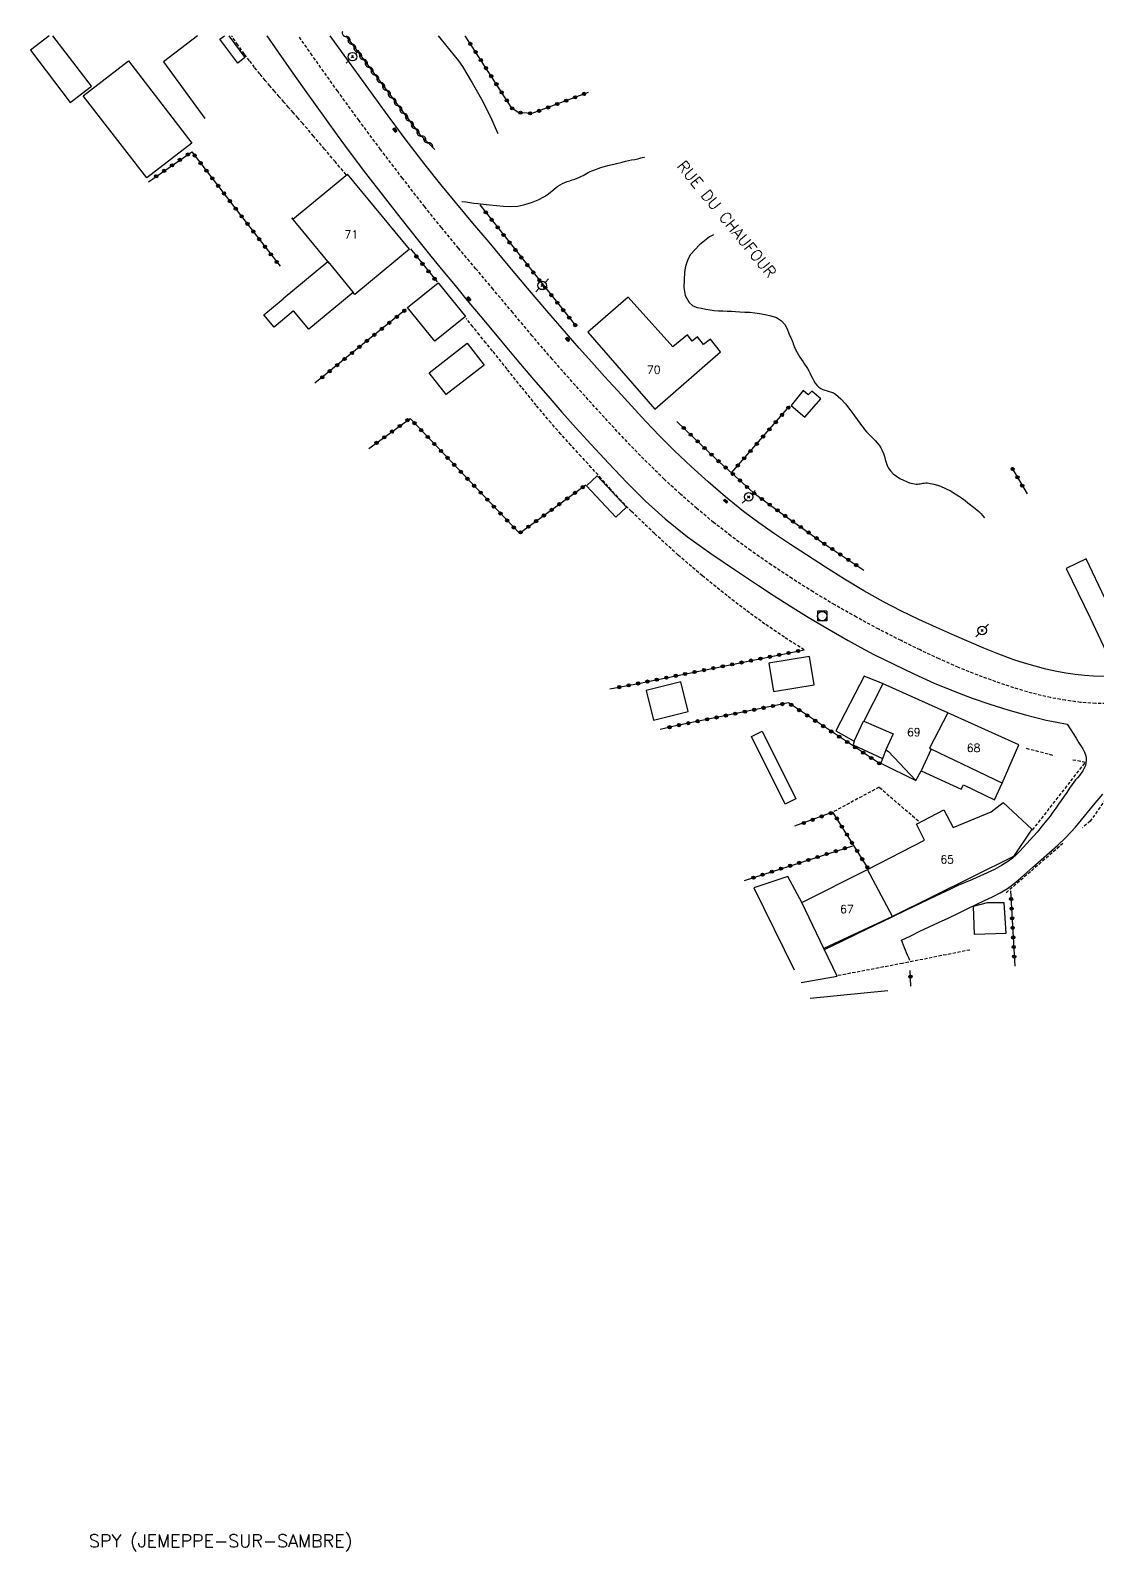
# Model space of a CAD drawing. Header units: millimetres. Extents: x 173000 to 174000, y 130000 to 131001.
# Drawn here: x 173007.4 to 173174.1, y 130763.2 to 131000.8 of the extents above; entities that cross this region are included whole.
import ezdxf
from ezdxf.enums import TextEntityAlignment as Align

# ---------------------------------------------------------------- set-up
doc = ezdxf.new("R2010")
doc.units = ezdxf.units.MM
doc.linetypes.add('DASHED', pattern=[0.75, 0.5, -0.25])
doc.layers.get('0').update_dxf_attribs({"linetype": 'CONTINUOUS'})
for name, color, linetype in [('W0001', 6, 'DASHED'), ('W0008', 7, 'CONTINUOUS'), ('W0014', 7, 'CONTINUOUS'), ('W0017', 7, 'CONTINUOUS'), ('W0101', 7, 'CONTINUOUS'), ('W0104', 1, 'CONTINUOUS'), ('W0112', 1, 'DASHED'), ('W0214', 2, 'CONTINUOUS'), ('W0300', 7, 'CONTINUOUS'), ('W0310', 3, 'CONTINUOUS'), ('W0322', 7, 'CONTINUOUS'), ('W0323', 7, 'CONTINUOUS'), ('W0330', 7, 'CONTINUOUS'), ('W0401', 7, 'CONTINUOUS'), ('W0420', 7, 'CONTINUOUS'), ('W0473', 7, 'CONTINUOUS'), ('W0980', 7, 'CONTINUOUS'), ('W0989', 7, 'CONTINUOUS'), ('W0991', 7, 'CONTINUOUS'), ('W1102', 7, 'CONTINUOUS')]:
    doc.layers.add(name, color=color, linetype=linetype)
doc.styles.get("Standard").update_dxf_attribs({"font": 'romans.shx', "width": 0.85})

# ---------------------------------------------------------------- blocks, each defined once
blk = doc.blocks.new('T401')
for p, q in [((-0.3, 0.3), (0, 0.3)), ((-0.3, -0.25), (-0.3, 0.3)), ((-0.3, 0.15), (0, 0.15)), ((-0.3, 0), (0, 0)), ((0, 0.3), (0, -0.25)), ((-0.3, -0.15), (0, -0.15)), ((-0.3, -0.25), (-0.3, -0.3)), ((-0.3, -0.3), (0, -0.3)), ((0, -0.3), (0, -0.25))]:
    blk.add_line(p, q)
blk = doc.blocks.new('T473')
for p, q in [((-0.166667, 0.166667), (0.166667, -0.166667)), ((-0.166667, -0.166667), (0.166667, 0.166667)), ((0.500001, 0.500001), (1.000002, 1.000002)), ((-1.000002, -1.000002), (-0.500001, -0.500001))]:
    blk.add_line(p, q)
blk.add_ellipse((0, 0), major_axis=(0.471405, 0.471405), ratio=1, start_param=5.4977871438, end_param=11.780972451)
blk = doc.blocks.new('T420')
for p, q in [((0.75, 0.75), (-0.75, 0.75)), ((-0.75, 0.75), (-0.75, -0.75)), ((0.75, 0.75), (0.75, -0.75)), ((0.75, -0.75), (-0.75, -0.75))]:
    blk.add_line(p, q)
blk.add_ellipse((0, 0), major_axis=(-0.53, 0.53), ratio=1, start_param=3.926991, end_param=10.210176)
blk = doc.blocks.new('t323o')
at = {"color": 0, "linetype": 'Continuous'}
for radius in [0.25, 0.15]:
    blk.add_circle((0, 0), radius, dxfattribs=at)
blk = doc.blocks.new('t310o')
at = {"color": 0, "linetype": 'Continuous'}
for centre, start, end in [((-0.5, 0.38), 216.8699, 323.1304), ((0.5, -0.37), 36.8699, 143.1303)]:
    blk.add_arc(centre, 0.625, start, end, dxfattribs=at)
blk = doc.blocks.new('t322o')
at = {"color": 0, "linetype": 'Continuous'}
for radius in [0.25, 0.15]:
    blk.add_circle((0, 0), radius, dxfattribs=at)

msp = doc.modelspace()

# ---------------------------------------------------------------- linework, layer by layer
at = {"layer": 'W0001'}
msp.add_lwpolyline([(173176.21, 130895.68), (173173.83, 130895.69), (173171.46, 130895.88), (173169.1, 130896.2), (173166.77, 130896.62), (173163.88, 130897.3), (173161.03, 130898.14), (173158.23, 130899.1), (173155.45, 130900.12), (173152.38, 130901.34), (173149.36, 130902.67), (173146.38, 130904.07), (173143.42, 130905.52), (173139.93, 130907.31), (173136.47, 130909.18), (173133.05, 130911.11), (173129.68, 130913.13), (173126.39, 130915.21), (173123.14, 130917.35), (173119.94, 130919.58), (173116.81, 130921.89), (173114.13, 130923.99), (173111.5, 130926.17), (173108.94, 130928.41), (173106.43, 130930.72), (173102.7, 130934.4), (173099.08, 130938.19), (173095.54, 130942.05), (173092.03, 130945.94), (173088.89, 130949.51), (173085.8, 130953.13), (173082.74, 130956.77), (173079.68, 130960.41), (173076.98, 130963.61), (173074.29, 130966.82), (173071.62, 130970.04), (173068.99, 130973.31), (173065.52, 130977.76), (173062.09, 130982.25), (173058.72, 130986.78), (173055.39, 130991.34), (173051.4, 130996.94), (173049.27, 131000)], dxfattribs=at)
at = {"layer": 'W0008'}
for points in [[(173169.38, 130892.46), (173169.86, 130891.75), (173170.32, 130891.04), (173170.77, 130890.31), (173171.21, 130889.57), (173171.5, 130889.09), (173171.81, 130888.61), (173172.08, 130888.1), (173172.27, 130887.55), (173172.33, 130887.17), (173172.35, 130886.79), (173172.31, 130886.4), (173172.22, 130886.03), (173172.04, 130885.6), (173171.82, 130885.2), (173171.57, 130884.82), (173171.28, 130884.46), (173170.99, 130884.11), (173170.7, 130883.77), (173170.42, 130883.43), (173170.15, 130883.07), (173169.72, 130882.45), (173169.3, 130881.82), (173168.88, 130881.2), (173168.46, 130880.57), (173168.03, 130879.95), (173167.6, 130879.33), (173167.15, 130878.71), (173166.7, 130878.11), (173165.7, 130876.84), (173164.66, 130875.6), (173163.6, 130874.39), (173162.49, 130873.2), (173161.95, 130872.64), (173161.4, 130872.08), (173160.82, 130871.54), (173160.19, 130871.07), (173159.12, 130870.39), (173158.02, 130869.78), (173156.88, 130869.23), (173155.73, 130868.72), (173154.57, 130868.23), (173153.42, 130867.74), (173152.27, 130867.25), (173151.13, 130866.72), (173148.81, 130865.61), (173146.5, 130864.5), (173144.19, 130863.39), (173141.87, 130862.28), (173139.28, 130861.03), (173136.68, 130859.77), (173134.09, 130858.52), (173131.49, 130857.26)], [(173143.47, 130858.74), (173144.92, 130859.42), (173146.37, 130860.11), (173147.82, 130860.8), (173149.27, 130861.48), (173150.77, 130862.19), (173152.27, 130862.89), (173153.77, 130863.6), (173155.26, 130864.33), (173156.47, 130864.91), (173157.69, 130865.49), (173158.9, 130866.11), (173160.05, 130866.81), (173161.1, 130867.58), (173162.09, 130868.42), (173163.06, 130869.29), (173164.02, 130870.15), (173165.32, 130871.28), (173166.63, 130872.41), (173167.91, 130873.57), (173169.14, 130874.78), (173170.65, 130876.4), (173172.1, 130878.09), (173173.51, 130879.81), (173174.92, 130881.52)], [(173144.79, 130855.56), (173144.61, 130855.96), (173144.44, 130856.36), (173144.27, 130856.76), (173144.1, 130857.16), (173143.94, 130857.55), (173143.78, 130857.95), (173143.63, 130858.34), (173143.47, 130858.74)]]:
    msp.add_lwpolyline(points, dxfattribs=at)
at = {"layer": 'W0014'}
for points in [[(173044.33, 131000), (173046.1, 130997.45), (173048.12, 130994.54), (173050.16, 130991.65), (173051.86, 130989.26), (173053.57, 130986.87), (173055.29, 130984.5), (173057.04, 130982.14), (173059.75, 130978.55), (173062.49, 130974.99), (173065.26, 130971.45), (173068.05, 130967.93), (173069.93, 130965.6), (173071.82, 130963.28), (173073.73, 130960.98), (173075.64, 130958.67), (173078.21, 130955.58), (173080.79, 130952.49), (173083.38, 130949.41), (173086, 130946.34), (173088.2, 130943.78), (173090.41, 130941.22), (173092.64, 130938.69), (173094.92, 130936.2), (173097.73, 130933.19), (173100.56, 130930.21), (173103.49, 130927.3), (173106.55, 130924.55), (173110.06, 130921.75), (173113.7, 130919.13), (173117.41, 130916.62), (173121.13, 130914.14), (173123.61, 130912.51), (173126.12, 130910.92), (173128.64, 130909.37), (173131.19, 130907.85), (173133.16, 130906.69), (173135.14, 130905.55), (173137.15, 130904.45), (173139.17, 130903.38), (173142.29, 130901.83), (173145.43, 130900.32), (173148.61, 130898.89), (173151.83, 130897.56), (173154.55, 130896.54), (173157.3, 130895.59), (173160.08, 130894.72), (173162.87, 130893.92), (173164.48, 130893.49), (173166.11, 130893.11), (173167.74, 130892.77), (173169.38, 130892.46)], [(173175.29, 130899.94), (173173.51, 130899.98), (173172.06, 130900.07), (173170.62, 130900.23), (173169.18, 130900.44), (173167.76, 130900.71), (173166.06, 130901.08), (173164.38, 130901.51), (173162.71, 130902), (173161.06, 130902.54), (173158.7, 130903.39), (173156.37, 130904.33), (173154.06, 130905.31), (173151.76, 130906.32), (173148.96, 130907.56), (173146.17, 130908.84), (173143.4, 130910.17), (173140.68, 130911.58), (173137.6, 130913.31), (173134.58, 130915.14), (173131.59, 130917.02), (173128.63, 130918.93), (173126.12, 130920.56), (173123.63, 130922.22), (173121.18, 130923.93), (173118.79, 130925.72), (173115.99, 130927.97), (173113.27, 130930.31), (173110.61, 130932.72), (173108.01, 130935.19), (173105.72, 130937.47), (173103.5, 130939.82), (173101.31, 130942.2), (173099.13, 130944.58), (173097.1, 130946.79), (173095.09, 130949), (173093.1, 130951.23), (173091.12, 130953.48), (173088.07, 130957.02), (173085.05, 130960.59), (173082.04, 130964.18), (173079.05, 130967.76), (173076.52, 130970.76), (173073.99, 130973.76), (173071.49, 130976.77), (173069.04, 130979.83), (173065.91, 130983.93), (173062.85, 130988.07), (173059.82, 130992.24), (173056.8, 130996.42), (173055.14, 130998.72), (173054.21, 131000)]]:
    msp.add_lwpolyline(points, dxfattribs=at)
at = {"layer": 'W0017'}
msp.add_lwpolyline([(173033.48, 131000), (173028.15, 130995.95), (173034.63, 130987.07)], dxfattribs=at)
at = {"layer": 'W0101'}
for points in [[(173054.13, 130964.43), (173048.22, 130971.56), (173048.4, 130971.35), (173056.9, 130978.38)], [(173066.6, 130966.66), (173056.9, 130978.38)], [(173066.6, 130966.66), (173058.07, 130959.6), (173057.81, 130959.92)], [(173054.13, 130964.43), (173057.81, 130959.92)], [(173104.95, 130941.67), (173115.19, 130950.64), (173113.62, 130952.61), (173112.54, 130951.77), (173111.62, 130952.97), (173110.78, 130952.31), (173110.03, 130953.29), (173107.75, 130951.42), (173100.77, 130959.19), (173094.48, 130953.69)], [(173094.48, 130953.69), (173104.95, 130941.67)], [(173140.58, 130898.78), (173137.61, 130892.93)], [(173150.75, 130894.25), (173140.6, 130898.78)], [(173137.61, 130892.93), (173142.2, 130890.98), (173141.03, 130888.45), (173141.45, 130888.21), (173145.72, 130883.66), (173146.55, 130885.16)], [(173161.81, 130889.24), (173150.75, 130894.25)], [(173148.1, 130888.59), (173146.55, 130885.16)], [(173159.21, 130883.28), (173148.1, 130888.59)], [(173159.21, 130883.28), (173161.81, 130889.24)], [(173138.19, 130869.75), (173147.06, 130874.35), (173145.82, 130876.87), (173150.09, 130879.1), (173151.57, 130876.33), (173157.49, 130878.79), (173159.37, 130880.23), (173163.86, 130876.09)], [(173163.86, 130876.09), (173160.99, 130871.82)], [(173160.99, 130871.82), (173142.08, 130862.45)], [(173131.37, 130857.42), (173127.92, 130864.63), (173138.19, 130869.75)], [(173142.08, 130862.45), (173131.37, 130857.42)]]:
    msp.add_lwpolyline(points, dxfattribs=at)
at = {"layer": 'W0104'}
for points in [[(173010.32, 131000), (173007.37, 130997.74), (173013.6, 130989.61), (173014, 130989.92)], [(173014, 130995.93), (173010.88, 131000)], [(173038.37, 131000), (173040.9, 130996.6), (173039.77, 130995.76), (173036.99, 130999.47), (173037.71, 131000)], [(173016.9, 130992.14), (173014, 130995.93)], [(173014, 130989.92), (173016.9, 130992.14)], [(173057.81, 130959.92), (173050.87, 130954.17), (173048.5, 130957.03), (173048.44, 130956.98), (173045.45, 130954.5), (173043.85, 130956.43), (173046.88, 130958.94), (173046.87, 130958.96), (173053.86, 130964.74)], [(173053.86, 130964.74), (173054.13, 130964.43)], [(173180.04, 130906.84), (173178.4, 130911.02), (173179.12, 130911.32), (173178.16, 130913.34), (173175.3, 130912.03), (173172.34, 130918.32), (173169.19, 130916.77), (173172.97, 130909.09), (173177.17, 130900.14)], [(173137.65, 130899.98), (173133.23, 130891.41), (173136.07, 130889.83), (173137.55, 130892.96), (173137.61, 130892.93)], [(173140.6, 130898.78), (173137.65, 130899.98)], [(173140.6, 130898.78), (173140.58, 130898.78)], [(173136.07, 130889.83), (173135.93, 130889.25), (173140.52, 130887.11)], [(173141.03, 130888.45), (173140.25, 130886.4), (173145.72, 130883.66)], [(173146.55, 130885.16), (173152.82, 130882.32), (173153.19, 130883.02), (173158.01, 130880.67), (173159.21, 130883.28)], [(173127.92, 130864.63), (173125.74, 130868.69), (173120.41, 130866.93), (173126.7, 130854.12)], [(173127.83, 130852.09), (173133.44, 130853.08), (173131.37, 130857.42)]]:
    msp.add_lwpolyline(points, dxfattribs=at)
for points in [[(173022.7, 130996.11), (173032.61, 130983.26), (173025.54, 130977.81), (173015.62, 130990.65), (173022.7, 130996.11)], [(173071.08, 130961.44), (173075.36, 130956.16), (173070.59, 130952.3), (173066.31, 130957.58), (173071.08, 130961.44)], [(173069.7, 130947.35), (173075.62, 130951.98), (173078.28, 130948.58), (173072.36, 130943.95), (173069.7, 130947.35)], [(173126.25, 130942.28), (173128.37, 130940.42), (173130.88, 130943.28), (173129.47, 130944.52), (173128.92, 130943.9), (173128.11, 130944.61), (173126.25, 130942.28)], [(173095.93, 130931.26), (173100.51, 130926.38), (173098.86, 130924.83), (173094.28, 130929.71), (173095.93, 130931.26)], [(173129.1, 130903.06), (173122.73, 130902), (173123.47, 130897.58), (173129.83, 130898.63), (173129.1, 130903.06)], [(173109.01, 130899.06), (173103.61, 130897.75), (173104.74, 130893.12), (173110.14, 130894.43), (173109.01, 130899.06)], [(173121.7, 130891.38), (173126.96, 130880.81), (173125.29, 130879.98), (173120.03, 130890.55), (173121.7, 130891.38)], [(173159.51, 130864.58), (173156.88, 130864.56), (173154.7, 130863.97), (173154.84, 130859.67), (173159.82, 130859.82)]]:
    msp.add_lwpolyline(points, close=True, dxfattribs=at)
at = {"layer": 'W0112'}
for points in [[(173056.71, 130978.31), (173055.02, 130980.32), (173053.33, 130982.32), (173051.63, 130984.32), (173049.92, 130986.32), (173049.19, 130987.16), (173048.46, 130988), (173047.72, 130988.83), (173046.98, 130989.66), (173046.25, 130990.5), (173045.52, 130991.34), (173044.79, 130992.18), (173044.07, 130993.03), (173043.24, 130994.05), (173042.41, 130995.08), (173041.6, 130996.12), (173040.81, 130997.17), (173039.78, 130998.59), (173038.81, 131000)], [(173128.27, 130904.09), (173125.18, 130906.06), (173122.14, 130908.12), (173119.17, 130910.27), (173116.25, 130912.5), (173112.37, 130915.64), (173108.59, 130918.89), (173104.89, 130922.24), (173101.29, 130925.7), (173099.67, 130927.37), (173098.1, 130929.1), (173096.57, 130930.84), (173095.02, 130932.58), (173093.43, 130934.31), (173091.85, 130936.03), (173090.27, 130937.77), (173088.72, 130939.53), (173086.39, 130942.3), (173084.12, 130945.11), (173081.86, 130947.94), (173079.59, 130950.76), (173078.56, 130952.03), (173077.53, 130953.29), (173076.5, 130954.56), (173075.48, 130955.83)], [(173167.12, 130887.6), (173162.82, 130888.7)], [(173163.97, 130875.93), (173172.22, 130886.5), (173170.01, 130886.92)], [(173183.75, 130887.37), (173179.64, 130886.19), (173175.37, 130880.74), (173172.97, 130877.31), (173171.75, 130876.3)], [(173146.12, 130877.31), (173139.97, 130882.62), (173132.83, 130878.77)], [(173168.72, 130873.84), (173159.82, 130866.13)], [(173154.18, 130857.19), (173143.66, 130855.1), (173133.4, 130853.15)]]:
    msp.add_lwpolyline(points, dxfattribs=at)
at = {"layer": 'W0214'}
for points in [[(173074.77, 130974.15), (173075.39, 130974.05), (173076.01, 130973.96), (173076.64, 130973.88), (173077.26, 130973.8), (173077.72, 130973.74), (173078.18, 130973.69), (173078.63, 130973.65), (173079.09, 130973.61), (173080.19, 130973.51), (173081.3, 130973.39), (173082.42, 130973.34), (173083.53, 130973.42), (173084.62, 130973.65), (173085.68, 130973.99), (173086.7, 130974.41), (173087.69, 130974.9), (173088.02, 130975.1), (173088.33, 130975.32), (173088.63, 130975.56), (173088.91, 130975.81), (173089.2, 130976.06), (173089.5, 130976.31), (173089.81, 130976.53), (173090.13, 130976.73), (173090.5, 130976.92), (173090.88, 130977.09), (173091.26, 130977.23), (173091.65, 130977.37), (173092.04, 130977.5), (173092.42, 130977.63), (173092.81, 130977.77), (173093.19, 130977.93), (173093.46, 130978.06), (173093.74, 130978.2), (173094.01, 130978.35), (173094.28, 130978.5), (173094.55, 130978.64), (173094.83, 130978.79), (173095.11, 130978.92), (173095.39, 130979.04), (173096.49, 130979.41), (173097.61, 130979.73), (173098.73, 130980.01), (173099.86, 130980.28), (173100.34, 130980.4), (173100.83, 130980.51), (173101.32, 130980.61), (173101.81, 130980.71), (173102.29, 130980.81), (173102.78, 130980.92), (173103.27, 130981.03), (173103.31, 130981.04)], [(173114.1, 130968.94), (173113.51, 130968.58), (173111.9, 130967.35), (173110.54, 130965.84), (173110.16, 130965.19), (173109.88, 130964.48), (173109.7, 130963.76), (173109.6, 130963.02), (173109.5, 130961.88), (173109.48, 130960.67), (173109.7, 130959.44), (173110.31, 130958.32), (173110.88, 130957.85), (173111.57, 130957.58), (173112.26, 130957.45), (173112.91, 130957.33), (173113.57, 130957.21), (173114.23, 130957.12), (173114.9, 130957.07), (173115.57, 130957.03), (173116.23, 130957.01), (173116.9, 130956.99), (173117.56, 130956.96), (173118.22, 130956.91), (173119, 130956.86), (173119.77, 130956.82), (173120.55, 130956.75), (173121.32, 130956.63), (173122.19, 130956.46), (173123.08, 130956.28), (173123.96, 130955.98), (173124.75, 130955.48), (173125.26, 130954.9), (173125.63, 130954.22), (173125.9, 130953.52), (173126.18, 130952.85), (173126.29, 130952.61), (173126.39, 130952.37), (173126.48, 130952.13), (173126.56, 130951.88), (173126.65, 130951.64), (173126.74, 130951.4), (173126.85, 130951.16), (173126.96, 130950.92), (173127.17, 130950.54), (173127.39, 130950.17), (173127.62, 130949.8), (173127.86, 130949.45), (173128.1, 130949.09), (173128.34, 130948.73), (173128.58, 130948.37), (173128.81, 130948.01), (173129.02, 130947.65), (173129.21, 130947.27), (173129.39, 130946.89), (173129.57, 130946.51), (173129.77, 130946.13), (173130, 130945.77), (173130.27, 130945.43), (173130.58, 130945.12), (173130.87, 130944.91), (173131.19, 130944.76), (173131.53, 130944.64), (173131.86, 130944.55), (173132.2, 130944.46), (173132.53, 130944.35), (173132.86, 130944.22), (173133.16, 130944.04), (173134, 130943.32), (173134.73, 130942.5), (173135.39, 130941.63), (173136.05, 130940.78), (173136.26, 130940.5), (173136.47, 130940.22), (173136.67, 130939.93), (173136.87, 130939.65), (173137.07, 130939.36), (173137.27, 130939.08), (173137.48, 130938.8), (173137.69, 130938.52), (173138, 130938.16), (173138.33, 130937.81), (173138.67, 130937.47), (173139.01, 130937.13), (173139.35, 130936.79), (173139.67, 130936.43), (173139.98, 130936.05), (173140.25, 130935.66), (173140.49, 130935.22), (173140.67, 130934.77), (173140.81, 130934.3), (173140.95, 130933.84), (173141.09, 130933.37), (173141.26, 130932.9), (173141.48, 130932.45), (173141.76, 130932.04), (173142.19, 130931.58), (173142.69, 130931.19), (173143.23, 130930.87), (173143.78, 130930.58), (173144.25, 130930.37), (173144.75, 130930.2), (173145.25, 130930.07), (173145.77, 130929.99), (173145.99, 130929.99), (173146.21, 130930), (173146.42, 130930.03), (173146.63, 130930.07), (173146.84, 130930.11), (173147.05, 130930.14), (173147.27, 130930.16), (173147.49, 130930.16), (173148.03, 130930.09), (173148.56, 130929.98), (173149.09, 130929.83), (173149.6, 130929.64), (173150.38, 130929.3), (173151.12, 130928.91), (173151.85, 130928.47), (173152.56, 130928.02), (173153, 130927.72), (173153.43, 130927.39), (173153.85, 130927.06), (173154.27, 130926.73), (173154.52, 130926.55), (173154.76, 130926.36), (173155, 130926.18), (173155.24, 130925.98), (173155.55, 130925.68), (173155.86, 130925.38), (173156.15, 130925.06), (173156.44, 130924.73)]]:
    msp.add_lwpolyline(points, dxfattribs=at)
at = {"layer": 'W0300'}
msp.add_lwpolyline([(173071.09, 131000), (173071.54, 130999.45), (173072.24, 130998.62), (173072.93, 130997.79), (173073.61, 130996.95), (173074.25, 130996.09), (173074.87, 130995.2), (173076.42, 130992.68), (173077.86, 130990.09), (173079.19, 130987.44), (173080.41, 130984.74)], dxfattribs=at)
at = {"layer": 'W0310'}
msp.add_lwpolyline([(173056.64, 131000), (173068.17, 130984.63), (173070.59, 130982.23)], dxfattribs=at)
at = {"layer": 'W0322'}
msp.add_lwpolyline([(173094.5, 130991.16), (173085.74, 130987.87), (173083.58, 130988.03), (173082.59, 130988.71), (173075.31, 131000)], dxfattribs=at)
at = {"layer": 'W0323'}
for points in [[(173025.8, 130977.2), (173032.59, 130981.9), (173040.22, 130972.01), (173046.38, 130964)], [(173077.59, 130973.61), (173084.52, 130964.83), (173092.53, 130954.77)], [(173066.74, 130966.71), (173070.92, 130961.56)], [(173066.1, 130957.29), (173060.09, 130952.47), (173051.82, 130945.72)], [(173060.25, 130935.52), (173066.69, 130940.24), (173083.77, 130922.29), (173094.17, 130929.85)], [(173116.93, 130931.75), (173126.04, 130942.18)], [(173108.38, 130939.77), (173114.6, 130933.8), (173116.98, 130931.71), (173120.29, 130928.66), (173124.61, 130925.51), (173131.35, 130920.72), (173137.62, 130916.51)], [(173160.75, 130932.5), (173163.11, 130928.44)], [(173097.91, 130897.97), (173101.83, 130898.73), (173128.27, 130904.09)], [(173140.23, 130886.22), (173125.81, 130895.8), (173108.43, 130892.28), (173105.78, 130891.64)], [(173138.21, 130870.01), (173132.78, 130878.7), (173126.79, 130876.52)], [(173118.94, 130868.04), (173123.34, 130869.47), (173135.88, 130873.49)], [(173160.54, 130866.42), (173161.18, 130854.66)], [(173144.97, 130851.54), (173144.83, 130853.97)]]:
    msp.add_lwpolyline(points, dxfattribs=at)
at = {"layer": 'W0330'}
msp.add_lwpolyline([(173141.34, 130850.83), (173129.21, 130849.61)], dxfattribs=at)
at = {"layer": 'W1102'}
for points in [[(173150.75, 130894.25), (173147.86, 130888.7), (173148.1, 130888.59)], [(173142.08, 130862.45), (173138.19, 130869.75)]]:
    msp.add_lwpolyline(points, dxfattribs=at)

# ---------------------------------------------------------------- block references
at = {"layer": 'W0310'}
for p, rotation in [((173056.71, 130999.9), 306.8819965164194), ((173057.61, 130998.7), 306.8819965164194), ((173058.51, 130997.5), 306.8819965164194), ((173059.41, 130996.3), 306.8819965164194), ((173060.31, 130995.1), 306.8819965164194), ((173061.21, 130993.9), 306.8819965164194), ((173062.11, 130992.7), 306.8819965164194), ((173063.01, 130991.5), 306.8819965164194), ((173063.91, 130990.3), 306.8819965164194), ((173064.81, 130989.1), 306.8819965164194), ((173065.71, 130987.9), 306.8819965164194), ((173066.61, 130986.7), 306.8819965164194), ((173067.51, 130985.5), 306.8819965164194), ((173068.46, 130984.34), 315.2790853851495), ((173069.52, 130983.29), 315.2790853851495)]:
    msp.add_blockref('t310o', p, dxfattribs=dict(at, rotation=rotation))
at = {"layer": 'W0322'}
for p, rotation in [((173076.12, 130998.74), 122.830843970656), ((173076.94, 130997.48), 122.830843970656), ((173077.75, 130996.22), 122.830843970656), ((173078.56, 130994.96), 122.830843970656), ((173079.38, 130993.7), 122.830843970656), ((173080.19, 130992.44), 122.830843970656), ((173081, 130991.18), 122.830843970656), ((173081.82, 130989.92), 122.830843970656), ((173091.08, 130989.87), 200.6188939428277), ((173092.48, 130990.4), 200.6188939428277), ((173093.88, 130990.93), 200.6188939428277), ((173082.65, 130988.67), 145.3754188355962), ((173083.95, 130988), 175.6485145601931), ((173085.44, 130987.89), 175.6485145601931), ((173086.86, 130988.29), 200.6188939428277), ((173088.27, 130988.82), 200.6188939428277), ((173089.67, 130989.35), 200.6188939428277)]:
    msp.add_blockref('t322o', p, dxfattribs=dict(at, rotation=rotation))
at = {"layer": 'W0323'}
for p, rotation in [((173030.73, 130980.62), 34.68443688404484), ((173031.97, 130981.47), 34.68443688404484), ((173033.04, 130981.31), 307.6667089190052), ((173033.96, 130980.12), 307.6667089190052), ((173027.03, 130978.06), 34.68443688404484), ((173028.27, 130978.91), 34.68443688404484), ((173029.5, 130979.77), 34.68443688404484), ((173034.88, 130978.94), 307.6667089190052), ((173035.79, 130977.75), 307.6667089190052), ((173036.71, 130976.56), 307.6667089190052), ((173037.63, 130975.38), 307.6667089190052), ((173038.54, 130974.19), 307.6667089190052), ((173039.46, 130973), 307.6667089190052), ((173040.38, 130971.81), 307.5356928689882), ((173041.29, 130970.62), 307.5356928689882), ((173078.52, 130972.43), 308.2649110214722), ((173079.45, 130971.26), 308.2649110214722), ((173042.2, 130969.43), 307.5356928689882), ((173043.12, 130968.24), 307.5356928689882), ((173080.38, 130970.08), 308.2649110214722), ((173081.31, 130968.9), 308.2649110214722), ((173044.03, 130967.05), 307.5356928689882), ((173044.95, 130965.87), 307.5356928689882), ((173082.23, 130967.72), 308.2649110214722), ((173083.16, 130966.54), 308.2649110214722), ((173045.86, 130964.68), 307.5356928689882), ((173067.68, 130965.54), 309.1033002094173), ((173068.63, 130964.38), 309.1033002094173), ((173084.09, 130965.37), 308.2649110214722), ((173085.02, 130964.19), 308.5449436209591), ((173069.58, 130963.21), 309.1033002094173), ((173070.52, 130962.05), 309.1033002094173), ((173085.96, 130963.02), 308.5449436209591), ((173086.89, 130961.84), 308.5449436209591), ((173087.83, 130960.67), 308.5449436209591), ((173088.76, 130959.5), 308.5449436209591), ((173065.8, 130957.05), 218.6866865998357), ((173089.7, 130958.33), 308.5449436209591), ((173090.63, 130957.15), 308.5449436209591), ((173062.29, 130954.23), 218.6866865998357), ((173063.46, 130955.17), 218.6866865998357), ((173064.63, 130956.11), 218.6866865998357), ((173091.57, 130955.98), 308.5449436209591), ((173092.5, 130954.81), 308.5449436209591), ((173058.79, 130951.41), 219.2275680309713), ((173059.95, 130952.36), 219.2275680309713), ((173061.12, 130953.3), 218.6866865998357), ((173056.46, 130949.51), 219.2275680309713), ((173057.63, 130950.46), 219.2275680309713), ((173052.98, 130946.66), 219.2275680309713), ((173054.14, 130947.61), 219.2275680309713), ((173055.3, 130948.56), 219.2275680309713), ((173125.81, 130941.92), 48.8501617383755), ((173066.3, 130939.95), 36.17573336355566), ((173123.84, 130939.66), 48.8501617383755), ((173124.82, 130940.79), 48.8501617383755), ((173062.67, 130937.29), 36.17573336355566), ((173063.88, 130938.18), 36.17573336355566), ((173065.09, 130939.06), 36.17573336355566), ((173067.39, 130939.5), 313.5780577331329), ((173068.43, 130938.41), 313.5780577331329), ((173069.46, 130937.33), 313.5780577331329), ((173109.46, 130938.73), 316.213768575704), ((173110.55, 130937.69), 316.213768575704), ((173121.86, 130937.4), 48.8501617383755), ((173122.85, 130938.53), 48.8501617383755), ((173061.46, 130936.41), 36.17573336355566), ((173070.49, 130936.24), 313.5780577331329), ((173071.53, 130935.15), 313.5780577331329), ((173111.63, 130936.65), 316.213768575704), ((173112.71, 130935.61), 316.213768575704), ((173119.89, 130935.14), 48.8501617383755), ((173120.88, 130936.27), 48.8501617383755), ((173072.56, 130934.07), 313.5780577331329), ((173073.6, 130932.98), 313.5780577331329), ((173113.8, 130934.58), 316.213768575704), ((173114.89, 130933.55), 318.6134899675966), ((173116.01, 130932.56), 318.6134899675966), ((173117.91, 130932.88), 48.8501617383755), ((173118.9, 130934.01), 48.8501617383755), ((173074.63, 130931.89), 313.5780577331329), ((173075.66, 130930.81), 313.5780577331329), ((173117.14, 130931.56), 317.3239739497778), ((173118.24, 130930.55), 317.3239739497778), ((173160.85, 130932.34), 300.1318063768967), ((173161.6, 130931.04), 300.1318063768967), ((173076.7, 130929.72), 313.5780577331329), ((173077.73, 130928.63), 313.5780577331329), ((173091.25, 130927.73), 36.01158443675075), ((173092.46, 130928.61), 36.01158443675075), ((173093.67, 130929.49), 36.01158443675075), ((173119.34, 130929.53), 317.3239739497778), ((173120.46, 130928.53), 323.9352040305471), ((173121.67, 130927.65), 323.9352040305471), ((173162.35, 130929.74), 300.1318063768967), ((173078.77, 130927.55), 313.5780577331329), ((173079.8, 130926.46), 313.5780577331329), ((173080.83, 130925.37), 313.5780577331329), ((173088.82, 130925.96), 36.01158443675075), ((173090.03, 130926.85), 36.01158443675075), ((173122.89, 130926.77), 323.9352040305471), ((173124.1, 130925.88), 323.9352040305471), ((173081.87, 130924.29), 313.5780577331329), ((173082.9, 130923.2), 313.5780577331329), ((173085.18, 130923.32), 36.01158443675075), ((173086.39, 130924.2), 36.01158443675075), ((173087.61, 130925.08), 36.01158443675075), ((173125.32, 130925.01), 324.5943305619016), ((173126.54, 130924.14), 324.5943305619016), ((173127.76, 130923.27), 324.5943305619016), ((173083.97, 130922.44), 36.01158443675075), ((173128.98, 130922.4), 324.5943305619016), ((173130.21, 130921.53), 324.5943305619016), ((173131.43, 130920.66), 326.1612133476972), ((173132.68, 130919.83), 326.1612133476972), ((173133.92, 130918.99), 326.1612133476972), ((173135.17, 130918.16), 326.1612133476972), ((173136.41, 130917.32), 326.1612133476972), ((173117.03, 130901.81), 11.4464569172379), ((173118.5, 130902.11), 11.4464569172379), ((173119.97, 130902.41), 11.4464569172379), ((173121.44, 130902.71), 11.4464569172379), ((173122.91, 130903), 11.4464569172379), ((173124.38, 130903.3), 11.4464569172379), ((173125.85, 130903.6), 11.4464569172379), ((173127.32, 130903.9), 11.4464569172379), ((173105.27, 130899.43), 11.4464569172379), ((173106.74, 130899.73), 11.4464569172379), ((173108.21, 130900.03), 11.4464569172379), ((173109.68, 130900.32), 11.4464569172379), ((173111.15, 130900.62), 11.4464569172379), ((173112.62, 130900.92), 11.4464569172379), ((173114.09, 130901.22), 11.4464569172379), ((173115.56, 130901.51), 11.4464569172379), ((173099.38, 130898.26), 11.0812564526985), ((173100.86, 130898.54), 11.0812564526985), ((173102.33, 130898.84), 11.4464569172379), ((173103.8, 130899.13), 11.4464569172379), ((173118.99, 130894.42), 191.4583452390123), ((173120.46, 130894.72), 191.4583452390123), ((173121.93, 130895.01), 191.4583452390123), ((173123.4, 130895.31), 191.4583452390123), ((173124.87, 130895.61), 191.4583452390123), ((173126.26, 130895.49), 146.3957517497476), ((173127.51, 130894.66), 146.3957517497476), ((173108.7, 130892.33), 191.4583452390123), ((173110.17, 130892.63), 191.4583452390123), ((173111.64, 130892.93), 191.4583452390123), ((173113.11, 130893.23), 191.4583452390123), ((173114.58, 130893.52), 191.4583452390123), ((173116.05, 130893.82), 191.4583452390123), ((173117.52, 130894.12), 191.4583452390123), ((173128.76, 130893.83), 146.3957517497476), ((173130.01, 130893), 146.3957517497476), ((173131.26, 130892.17), 146.3957517497476), ((173107.24, 130891.99), 193.4808956199472), ((173132.51, 130891.34), 146.3957517497476), ((173133.76, 130890.51), 146.3957517497476), ((173135.01, 130889.68), 146.3957517497476), ((173136.26, 130888.85), 146.3957517497476), ((173137.51, 130888.02), 146.3957517497476), ((173138.76, 130887.19), 146.3957517497476), ((173140.01, 130886.36), 146.3957517497476), ((173131.02, 130878.06), 200.036807167307), ((173132.43, 130878.57), 200.036807167307), ((173133.38, 130877.75), 121.9771303789126), ((173128.2, 130877.03), 200.036807167307), ((173129.61, 130877.54), 200.036807167307), ((173134.17, 130876.47), 121.9771303789126), ((173134.65, 130873.09), 17.75594577544609), ((173134.97, 130875.2), 121.9771303789126), ((173135.76, 130873.93), 121.9771303789126), ((173127.51, 130870.8), 17.75594577544609), ((173128.94, 130871.26), 17.75594577544609), ((173130.36, 130871.72), 17.75594577544609), ((173131.79, 130872.18), 17.75594577544609), ((173133.22, 130872.63), 17.75594577544609), ((173136.56, 130872.66), 121.9771303789126), ((173137.35, 130871.38), 121.9771303789126), ((173120.37, 130868.5), 18.01046545355976), ((173121.79, 130868.97), 18.01046545355976), ((173123.22, 130869.43), 18.01046545355976), ((173124.65, 130869.89), 17.75594577544609), ((173126.08, 130870.35), 17.75594577544609), ((173138.15, 130870.11), 121.9771303789126), ((173160.61, 130865.15), 273.0850421267914), ((173160.69, 130863.65), 273.0850421267914), ((173160.77, 130862.15), 273.0850421267914), ((173160.86, 130860.66), 273.0850421267914), ((173160.94, 130859.16), 273.0850421267914), ((173161.02, 130857.66), 273.0850421267914), ((173161.1, 130856.16), 273.0850421267914), ((173144.88, 130853.03), 93.22650402384473)]:
    msp.add_blockref('t323o', p, dxfattribs=dict(at, rotation=rotation))
at = {"layer": 'W0401'}
for p, rotation in [((173064.44, 130985.4), 36.4911772078509), ((173075.78, 130958.81), 219.6869321068078), ((173091.42, 130952.71), 41.22679324623086), ((173116.11, 130927.44), 50.36408371409052)]:
    msp.add_blockref('T401', p, dxfattribs=dict(at, rotation=rotation))
at = {"layer": 'W0420'}
msp.add_blockref('T420', (173131.09, 130909.35), dxfattribs=at)
at = {"layer": 'W0473'}
for p in [(173057.7, 130996.75), (173087.34, 130961.02), (173119.61, 130927.98), (173156.08, 130907.1)]:
    msp.add_blockref('T473', p, dxfattribs=at)

# ---------------------------------------------------------------- texts
at = {"layer": 'W0980'}
msp.add_text('SPY (JEMEPPE-SUR-SAMBRE)', height=2, dxfattribs=at).set_placement((173037.09, 130764.74), align=Align.MIDDLE)
at = {"layer": 'W0989'}
msp.add_text('RUE DU CHAUFOUR ', height=1.75, rotation=309.3394, dxfattribs=at).set_placement((173108.32, 130979.6))
at = {"layer": 'W0991'}
for s, p in [('71', (173057.51, 130968.99)), ('70', (173104.77, 130947.84)), ('69', (173145.41, 130891.22)), ('68', (173154.75, 130888.76)), ('65', (173150.62, 130871.34)), ('67', (173134.95, 130863.59))]:
    msp.add_text(s, height=1.25, dxfattribs=at).set_placement(p, align=Align.MIDDLE_CENTER)

doc.saveas('drawing.dxf')
